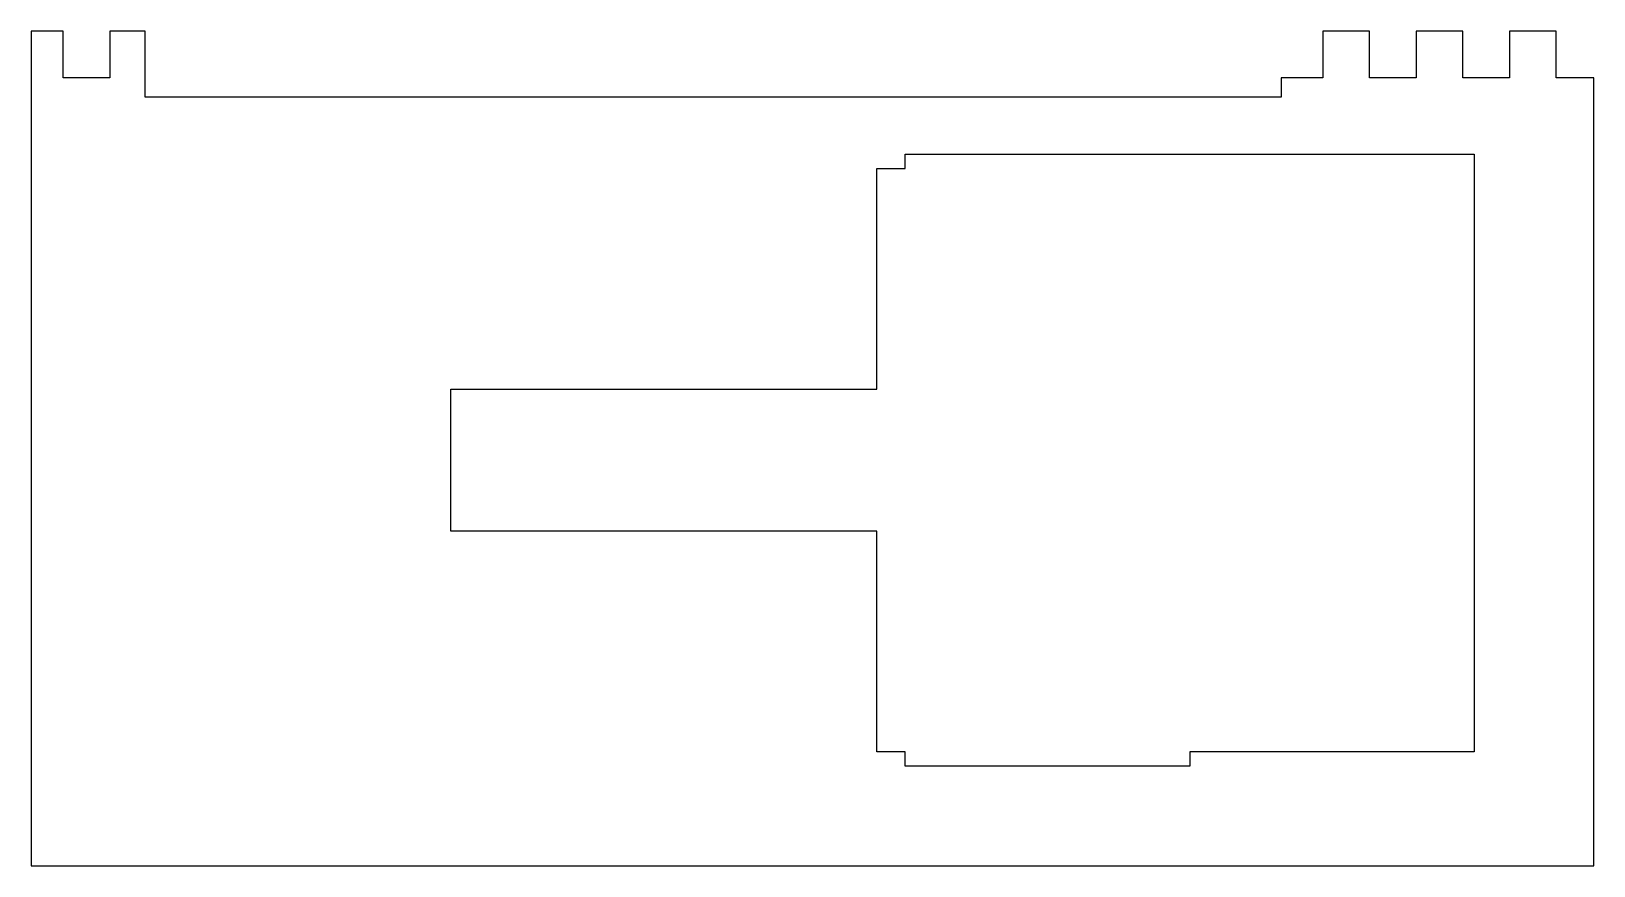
# Model space of a CAD drawing. Header units: metres. Extents: x -6.3 to 7.4, y -7.1 to 0.2.
import ezdxf

# ---------------------------------------------------------------- set-up
doc = ezdxf.new("R2010")
doc.units = ezdxf.units.M

msp = doc.modelspace()

# ---------------------------------------------------------------- linework, layer by layer
for p, q in [((-6.06, 0.204987), (-6.33983, 0.204987)), ((-6.33983, 0.204987), (-6.33983, -7.125)), ((-6.06, -0.204987), (-6.06, 0.204987)), ((-5.33983, 0.204987), (-5.64999, 0.204987)), ((-5.64999, 0.204987), (-5.64999, -0.204987)), ((-5.33983, -0.375), (-5.33983, 0.204987)), ((5.42, 0.204987), (5.00999, 0.204987)), ((5.00999, 0.204987), (5.00999, -0.204987)), ((5.42, -0.204987), (5.42, 0.204987)), ((6.23999, 0.204987), (5.82999, 0.204987)), ((5.82999, 0.204987), (5.82999, -0.204987)), ((6.23999, -0.204987), (6.23999, 0.204987)), ((7.06, 0.204987), (6.64999, 0.204987)), ((6.64999, 0.204987), (6.64999, -0.204987)), ((7.06, -0.204987), (7.06, 0.204987)), ((-5.64999, -0.204987), (-6.06, -0.204987)), ((5.00999, -0.204987), (4.64452, -0.204987)), ((4.64452, -0.204987), (4.64452, -0.375)), ((5.82999, -0.204987), (5.42, -0.204987)), ((6.64999, -0.204987), (6.23999, -0.204987)), ((7.38983, -0.204987), (7.06, -0.204987)), ((7.38983, -7.125), (7.38983, -0.204987)), ((4.64452, -0.375), (-5.33983, -0.375)), ((1.33983, -1), (1.33983, -0.875)), ((1.33983, -0.875), (6.33983, -0.875)), ((6.33983, -0.875), (6.33983, -6.125)), ((1.08983, -2.9375), (1.08983, -1)), ((1.08983, -1), (1.33983, -1)), ((-2.65254, -4.1875), (-2.65254, -2.9375)), ((-2.65254, -2.9375), (1.08983, -2.9375)), ((1.08983, -4.1875), (-2.65254, -4.1875)), ((1.08983, -6.125), (1.08983, -4.1875)), ((1.33983, -6.125), (1.08983, -6.125)), ((1.33983, -6.25), (1.33983, -6.125)), ((6.33983, -6.125), (3.83983, -6.125)), ((3.83983, -6.125), (3.83983, -6.25)), ((3.83983, -6.25), (1.33983, -6.25)), ((-6.33983, -7.125), (7.38983, -7.125))]:
    msp.add_line(p, q)

doc.saveas('drawing.dxf')
